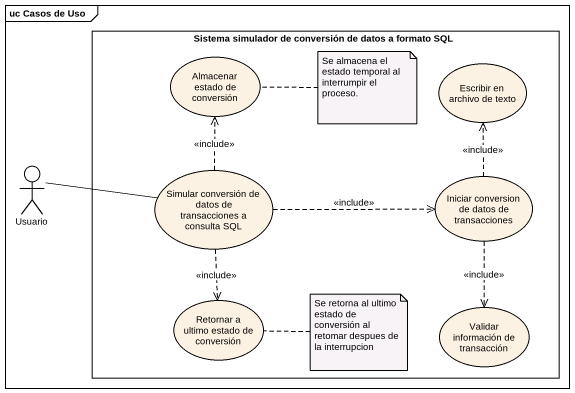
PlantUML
@startuml
mainframe uc Casos de Uso
rectangle "Sistema simulador de conversión de datos a formato SQL" as Sistema_simulador_de {
  usecase "Almacenar estado de conversión" as Almacenar_estado_de
  usecase "Escribir en archivo de texto" as Escribir_en_archivo_de_texto
  usecase "Simular conversión de datos de transacciones a consulta SQL" as Simular_conversión_de_datos
  usecase "Iniciar conversion de datos de transacciones" as Iniciar_conversion_de_datos
  usecase "Retornar a ultimo estado de conversión" as Retornar_a_ultimo_estado_de
  usecase "Validar información de transacción" as Validar_información_de
}
actor Usuario
Usuario -right- Simular_conversión_de_datos
Simular_conversión_de_datos .up.> Almacenar_estado_de : <<include>>
Simular_conversión_de_datos .right.> Iniciar_conversion_de_datos : <<include>>
Simular_conversión_de_datos ..> Retornar_a_ultimo_estado_de : <<include>>
Iniciar_conversion_de_datos .up.> Escribir_en_archivo_de_texto : <<include>>
Iniciar_conversion_de_datos ..> Validar_información_de : <<include>>
note right of Almacenar_estado_de : Se almacena el estado temporal al interrumpir el proceso.
note right of Retornar_a_ultimo_estado_de : Se retorna al ultimo estado de conversión al retomar despues de la interrupcion
@enduml
